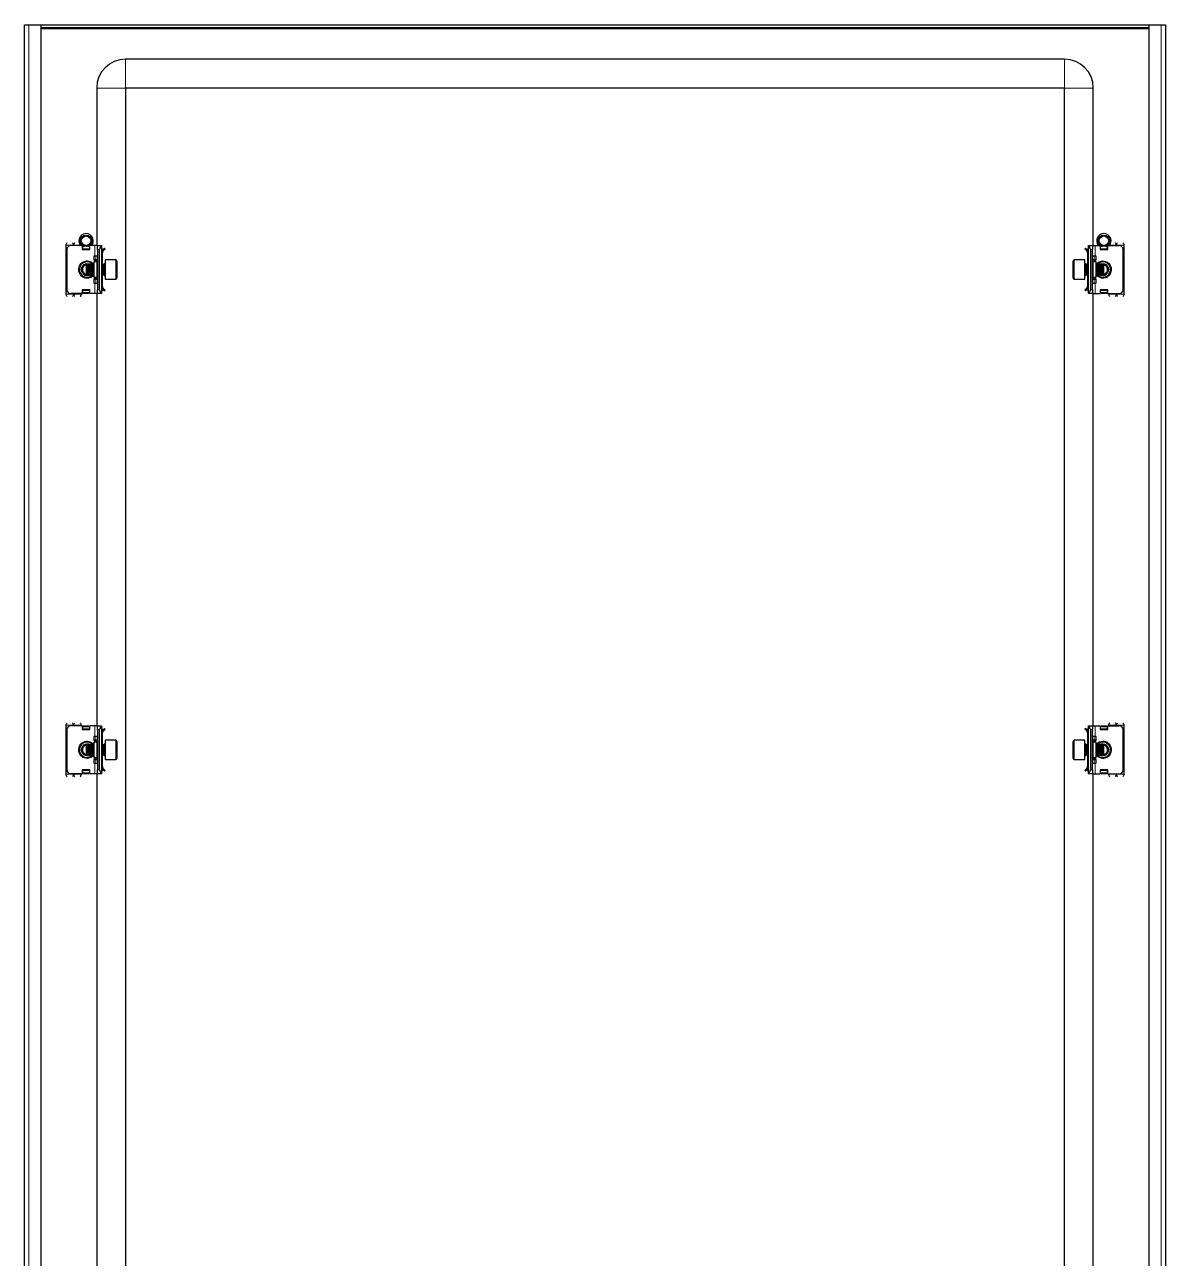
# Model space of a CAD drawing. Header units: millimetres. Extents: x -305 to 1596, y -437 to 1067.
# Drawn here: x 1002 to 1596, y 207 to 849 of the extents above; entities that cross this region are included whole.
import ezdxf

# ---------------------------------------------------------------- set-up
doc = ezdxf.new("R2010")
doc.units = ezdxf.units.MM

msp = doc.modelspace()

# ---------------------------------------------------------------- linework, layer by layer
at = {"color": 7, "linetype": 'Continuous', "lineweight": 25}
for p, q in [((1002.03, 849.23), (1004.13, 849.23)), ((1002.03, -305.77), (1002.03, 849.23)), ((1004.13, 849.23), (1010.53, 849.23)), ((1010.53, 849.23), (1010.53, -305.77)), ((1010.53, 849.23), (1587.53, 849.23)), ((1587.53, -305.77), (1587.53, 849.23)), ((1587.53, 849.23), (1593.93, 849.23)), ((1593.93, 849.23), (1596.03, 849.23)), ((1596.03, 849.23), (1596.03, -305.77)), ((1010.53, 847.73), (1587.53, 847.73)), ((1543.53, 831.23), (1054.53, 831.23)), ((1039.53, 816.23), (1039.53, 734.23)), ((1054.53, 816.23), (1054.53, -272.77)), ((1543.53, 816.23), (1054.53, 816.23)), ((1543.53, -272.77), (1543.53, 816.23)), ((1558.53, 734.23), (1558.53, 816.23)), ((1023.53, 734.48), (1023.53, 708.98)), ((1024.03, 732.23), (1024.03, 711.23)), ((1032.03, 734.23), (1026.03, 734.23)), ((1032.03, 734.23), (1032.03, 732.23)), ((1032.23, 733.44), (1032.03, 733.56)), ((1032.03, 732.23), (1036.03, 732.23)), ((1032.23, 732.23), (1032.23, 733.44)), ((1032.28, 733.85), (1032.61, 734.09)), ((1032.78, 733.85), (1032.28, 733.5)), ((1032.28, 733.5), (1032.28, 733.85)), ((1032.28, 732.58), (1032.28, 733.5)), ((1032.28, 732.23), (1032.28, 732.58)), ((1032.78, 734), (1032.78, 733.85)), ((1032.78, 733.85), (1033.19, 733.85)), ((1034.87, 733.85), (1035.28, 733.85)), ((1035.28, 733.85), (1035.28, 734)), ((1035.78, 733.5), (1035.28, 733.85)), ((1035.45, 734.09), (1035.78, 733.85)), ((1035.78, 733.85), (1035.78, 733.5)), ((1036.03, 733.56), (1035.78, 733.41)), ((1035.78, 733.5), (1035.78, 732.58)), ((1035.78, 732.58), (1035.78, 732.23)), ((1036.03, 732.23), (1036.03, 734.23)), ((1038.53, 734.23), (1036.03, 734.23)), ((1040.03, 734.23), (1038.53, 734.23)), ((1040.03, 734.23), (1042.03, 734.23)), ((1040.03, 732.23), (1040.03, 734.23)), ((1040.03, 732.23), (1040.03, 711.23)), ((1041.03, 711.23), (1041.03, 732.23)), ((1042.03, 734.23), (1042.03, 733.96)), ((1042.03, 733.96), (1042.03, 709.5)), ((1042.03, 733.14), (1042.24, 732.94)), ((1042.53, 732.23), (1042.53, 731.77)), ((1042.62, 731.89), (1043.59, 732.87)), ((1042.97, 731.54), (1043.94, 732.51)), ((1043.59, 732.87), (1043.94, 732.51)), ((1554.47, 732.87), (1554.12, 732.51)), ((1555.09, 731.54), (1554.12, 732.51)), ((1555.44, 731.89), (1554.47, 732.87)), ((1555.53, 732.23), (1555.53, 731.84)), ((1555.82, 732.94), (1556.03, 733.14)), ((1556.03, 734.23), (1558.03, 734.23)), ((1556.03, 733.96), (1556.03, 734.23)), ((1556.03, 709.5), (1556.03, 733.96)), ((1557.03, 732.23), (1557.03, 711.23)), ((1558.03, 734.23), (1558.03, 732.23)), ((1558.03, 734.23), (1559.53, 734.23)), ((1558.03, 711.23), (1558.03, 732.23)), ((1559.53, 734.23), (1562.03, 734.23)), ((1562.03, 734.23), (1562.03, 732.23)), ((1562.28, 733.41), (1562.03, 733.56)), ((1562.03, 732.23), (1566.03, 732.23)), ((1562.28, 733.85), (1562.61, 734.09)), ((1562.78, 733.85), (1562.28, 733.5)), ((1562.28, 733.5), (1562.28, 733.85)), ((1562.28, 732.58), (1562.28, 733.5)), ((1562.28, 732.23), (1562.28, 732.58)), ((1562.78, 734), (1562.78, 733.85)), ((1562.78, 733.85), (1563.19, 733.85)), ((1564.87, 733.85), (1565.28, 733.85)), ((1565.28, 733.85), (1565.28, 734)), ((1565.78, 733.5), (1565.28, 733.85)), ((1565.45, 734.09), (1565.78, 733.85)), ((1565.78, 733.85), (1565.78, 733.5)), ((1565.78, 733.5), (1565.78, 732.58)), ((1565.78, 732.58), (1565.78, 732.23)), ((1566.03, 733.56), (1565.83, 733.44)), ((1565.83, 733.44), (1565.83, 732.23)), ((1566.03, 732.23), (1566.03, 734.23)), ((1566.03, 734.23), (1572.03, 734.23)), ((1574.03, 711.23), (1574.03, 732.23)), ((1574.53, 708.98), (1574.53, 734.48)), ((1038.03, 728.73), (1038.03, 726.73)), ((1038.53, 728.73), (1038.03, 728.73)), ((1038.03, 726.98), (1039.03, 726.98)), ((1038.03, 726.73), (1039.71, 725.76)), ((1040.03, 728.73), (1038.53, 728.73)), ((1039.03, 726.98), (1039.53, 726.98)), ((1039.53, 726.98), (1039.53, 725.86)), ((1042.53, 730.48), (1042.03, 730.48)), ((1042.53, 726.98), (1042.03, 726.98)), ((1042.53, 726.98), (1042.53, 730.48)), ((1042.53, 724.73), (1042.53, 726.98)), ((1042.97, 731.54), (1042.62, 731.89)), ((1049.43, 726.73), (1044.03, 726.73)), ((1044.03, 726.73), (1044.03, 716.73)), ((1050.03, 726.13), (1050.03, 717.33)), ((1548.03, 725.8), (1548.03, 726.13)), ((1548.03, 717.33), (1548.03, 725.8)), ((1554.03, 726.73), (1548.63, 726.73)), ((1554.03, 726.35), (1554.03, 726.73)), ((1554.03, 716.73), (1554.03, 726.35)), ((1555.09, 731.54), (1555.44, 731.89)), ((1555.53, 730.48), (1556.03, 730.48)), ((1555.53, 730.48), (1555.53, 726.98)), ((1556.03, 726.98), (1555.53, 726.98)), ((1555.53, 726.98), (1555.53, 724.73)), ((1559.53, 728.73), (1558.03, 728.73)), ((1558.35, 725.76), (1560.03, 726.73)), ((1558.53, 725.86), (1558.53, 726.98)), ((1558.53, 726.98), (1559.03, 726.98)), ((1559.03, 726.98), (1560.03, 726.98)), ((1560.03, 728.73), (1559.53, 728.73)), ((1560.03, 726.73), (1560.03, 728.73)), ((1034.58, 724.73), (1034.03, 724.17)), ((1034.03, 724.17), (1034.03, 719.28)), ((1034.64, 724.73), (1034.58, 724.73)), ((1034.58, 724.73), (1034.58, 718.73)), ((1035.03, 724.17), (1034.64, 724.73)), ((1034.64, 724.73), (1034.64, 720.58)), ((1034.64, 720.58), (1034.64, 718.73)), ((1035.42, 724.73), (1035.03, 724.17)), ((1035.03, 724.17), (1035.03, 720.8)), ((1035.03, 720.8), (1035.03, 719.28)), ((1035.64, 724.73), (1035.42, 724.73)), ((1035.42, 724.73), (1035.42, 720.58)), ((1035.42, 720.58), (1035.42, 718.73)), ((1036.03, 724.17), (1035.64, 724.73)), ((1035.64, 724.73), (1035.64, 720.58)), ((1035.64, 720.58), (1035.64, 718.73)), ((1035.86, 724.42), (1036.11, 724.28)), ((1036.42, 724.73), (1036.03, 724.17)), ((1036.03, 724.17), (1036.03, 720.8)), ((1036.03, 720.8), (1036.03, 719.28)), ((1036.64, 724.73), (1036.42, 724.73)), ((1036.42, 724.73), (1036.42, 720.58)), ((1036.42, 720.58), (1036.42, 718.73)), ((1037.03, 724.17), (1036.64, 724.73)), ((1036.64, 724.73), (1036.64, 720.58)), ((1036.64, 720.58), (1036.64, 718.73)), ((1037.42, 724.73), (1037.03, 724.17)), ((1037.03, 724.17), (1037.03, 720.8)), ((1037.03, 720.8), (1037.03, 719.28)), ((1037.64, 724.73), (1037.42, 724.73)), ((1037.42, 724.73), (1037.42, 720.58)), ((1037.42, 720.58), (1037.42, 718.73)), ((1038.03, 724.17), (1037.64, 724.73)), ((1037.64, 724.73), (1037.64, 720.58)), ((1037.64, 720.58), (1037.64, 718.73)), ((1039.53, 725.73), (1038.03, 725.73)), ((1038.03, 725.73), (1038.03, 717.73)), ((1042.42, 724.73), (1042.03, 724.17)), ((1042.64, 724.73), (1042.42, 724.73)), ((1042.42, 724.73), (1042.42, 720.58)), ((1042.42, 720.58), (1042.42, 718.73)), ((1043.03, 724.17), (1042.64, 724.73)), ((1042.64, 724.73), (1042.64, 720.58)), ((1042.64, 720.58), (1042.64, 718.73)), ((1043.42, 724.73), (1043.03, 724.17)), ((1043.03, 724.17), (1043.03, 720.8)), ((1043.03, 720.8), (1043.03, 719.28)), ((1043.78, 724.73), (1043.42, 724.73)), ((1043.42, 724.73), (1043.42, 720.58)), ((1043.42, 720.58), (1043.42, 718.73)), ((1554.64, 724.73), (1554.28, 724.73)), ((1555.03, 724.17), (1554.64, 724.73)), ((1554.64, 720.58), (1554.64, 724.73)), ((1554.64, 718.73), (1554.64, 720.58)), ((1555.42, 724.73), (1555.03, 724.17)), ((1555.03, 720.8), (1555.03, 724.17)), ((1555.03, 719.28), (1555.03, 720.8)), ((1555.64, 724.73), (1555.42, 724.73)), ((1555.42, 720.58), (1555.42, 724.73)), ((1555.42, 718.73), (1555.42, 720.58)), ((1556.03, 724.17), (1555.64, 724.73)), ((1555.64, 720.58), (1555.64, 724.73)), ((1555.64, 718.73), (1555.64, 720.58)), ((1560.03, 725.73), (1558.53, 725.73)), ((1560.03, 717.73), (1560.03, 725.73)), ((1560.42, 724.73), (1560.03, 724.17)), ((1560.64, 724.73), (1560.42, 724.73)), ((1560.42, 720.58), (1560.42, 724.73)), ((1560.42, 718.73), (1560.42, 720.58)), ((1561.03, 724.17), (1560.64, 724.73)), ((1560.64, 720.58), (1560.64, 724.73)), ((1560.64, 718.73), (1560.64, 720.58)), ((1561.42, 724.73), (1561.03, 724.17)), ((1561.03, 720.8), (1561.03, 724.17)), ((1561.03, 719.28), (1561.03, 720.8)), ((1561.64, 724.73), (1561.42, 724.73)), ((1561.42, 720.58), (1561.42, 724.73)), ((1561.42, 718.73), (1561.42, 720.58)), ((1562.03, 724.17), (1561.64, 724.73)), ((1561.64, 720.58), (1561.64, 724.73)), ((1561.64, 718.73), (1561.64, 720.58)), ((1561.95, 724.28), (1562.2, 724.42)), ((1562.42, 724.73), (1562.03, 724.17)), ((1562.03, 720.8), (1562.03, 724.17)), ((1562.03, 719.28), (1562.03, 720.8)), ((1562.64, 724.73), (1562.42, 724.73)), ((1562.42, 720.58), (1562.42, 724.73)), ((1562.42, 718.73), (1562.42, 720.58)), ((1563.03, 724.17), (1562.64, 724.73)), ((1562.64, 720.58), (1562.64, 724.73)), ((1562.64, 718.73), (1562.64, 720.58)), ((1563.42, 724.73), (1563.03, 724.17)), ((1563.03, 720.8), (1563.03, 724.17)), ((1563.03, 719.28), (1563.03, 720.8)), ((1563.48, 724.73), (1563.42, 724.73)), ((1563.42, 720.58), (1563.42, 724.73)), ((1563.42, 718.73), (1563.42, 720.58)), ((1564.03, 724.17), (1563.48, 724.73)), ((1563.48, 724.5), (1563.48, 724.73)), ((1563.48, 718.73), (1563.48, 724.5)), ((1564.03, 723.99), (1564.03, 724.17)), ((1564.03, 719.28), (1564.03, 723.99)), ((1033.51, 719.17), (1034.34, 718.98)), ((1034.03, 719.28), (1034.58, 718.73)), ((1034.58, 718.73), (1034.64, 718.73)), ((1034.64, 718.73), (1035.03, 719.28)), ((1034.82, 718.99), (1035.19, 719.05)), ((1035.03, 719.28), (1035.42, 718.73)), ((1035.42, 718.73), (1035.64, 718.73)), ((1035.64, 718.73), (1036.03, 719.28)), ((1036.11, 719.18), (1035.86, 719.04)), ((1036.03, 719.28), (1036.42, 718.73)), ((1036.42, 718.73), (1036.64, 718.73)), ((1036.64, 718.73), (1037.03, 719.28)), ((1037.03, 719.28), (1037.42, 718.73)), ((1037.42, 718.73), (1037.64, 718.73)), ((1037.64, 718.73), (1038.03, 719.28)), ((1038.03, 717.73), (1039.53, 717.73)), ((1039.71, 717.7), (1038.03, 716.73)), ((1038.03, 716.73), (1038.03, 714.73)), ((1039.03, 716.48), (1038.03, 716.48)), ((1038.03, 714.73), (1038.53, 714.73)), ((1038.53, 714.73), (1040.03, 714.73)), ((1039.53, 716.48), (1039.03, 716.48)), ((1039.53, 717.6), (1039.53, 716.48)), ((1042.03, 719.28), (1042.42, 718.73)), ((1042.03, 716.48), (1042.53, 716.48)), ((1042.53, 712.98), (1042.03, 712.98)), ((1042.42, 718.73), (1042.64, 718.73)), ((1042.53, 716.48), (1042.53, 718.73)), ((1042.53, 712.98), (1042.53, 716.48)), ((1042.64, 718.73), (1043.03, 719.28)), ((1043.03, 719.28), (1043.42, 718.73)), ((1043.42, 718.73), (1043.78, 718.73)), ((1044.03, 716.73), (1049.43, 716.73)), ((1548.63, 716.73), (1554.03, 716.73)), ((1554.28, 718.73), (1554.64, 718.73)), ((1554.64, 718.73), (1555.03, 719.28)), ((1555.03, 719.28), (1555.42, 718.73)), ((1555.42, 718.73), (1555.64, 718.73)), ((1555.53, 718.73), (1555.53, 716.48)), ((1555.53, 716.48), (1555.53, 712.98)), ((1555.53, 716.48), (1556.03, 716.48)), ((1555.53, 712.98), (1556.03, 712.98)), ((1555.64, 718.73), (1556.03, 719.28)), ((1558.03, 714.73), (1559.53, 714.73)), ((1560.03, 716.73), (1558.35, 717.7)), ((1558.53, 717.73), (1560.03, 717.73)), ((1558.53, 716.48), (1558.53, 717.6)), ((1559.03, 716.48), (1558.53, 716.48)), ((1560.03, 716.48), (1559.03, 716.48)), ((1559.53, 714.73), (1560.03, 714.73)), ((1560.03, 719.28), (1560.42, 718.73)), ((1560.03, 714.73), (1560.03, 716.73)), ((1560.42, 718.73), (1560.64, 718.73)), ((1560.64, 718.73), (1561.03, 719.28)), ((1561.03, 719.28), (1561.42, 718.73)), ((1561.42, 718.73), (1561.64, 718.73)), ((1561.64, 718.73), (1562.03, 719.28)), ((1562.2, 719.04), (1561.95, 719.18)), ((1562.03, 719.28), (1562.42, 718.73)), ((1562.42, 718.73), (1562.64, 718.73)), ((1562.64, 718.73), (1563.03, 719.28)), ((1562.87, 719.05), (1563.24, 718.99)), ((1563.03, 719.28), (1563.42, 718.73)), ((1563.42, 718.73), (1563.48, 718.73)), ((1563.48, 718.73), (1564.03, 719.28)), ((1563.72, 718.98), (1564.55, 719.17)), ((1032.03, 709.23), (1026.03, 709.23)), ((1031.53, 709.23), (1031.53, 708.98)), ((1036.03, 711.23), (1032.03, 711.23)), ((1032.03, 711.23), (1032.03, 709.23)), ((1032.03, 709.35), (1032.23, 709.35)), ((1032.23, 709.35), (1032.23, 711.23)), ((1032.28, 710.88), (1032.28, 711.23)), ((1032.28, 709.96), (1032.28, 710.88)), ((1032.28, 709.96), (1032.78, 709.61)), ((1032.28, 709.61), (1032.28, 709.96)), ((1032.78, 709.25), (1032.28, 709.61)), ((1035.28, 709.61), (1032.78, 709.61)), ((1032.78, 709.61), (1032.78, 709.25)), ((1035.28, 709.25), (1032.78, 709.25)), ((1035.28, 709.61), (1035.78, 709.96)), ((1035.28, 709.25), (1035.28, 709.61)), ((1035.78, 709.61), (1035.28, 709.25)), ((1035.78, 711.23), (1035.78, 710.88)), ((1035.78, 710.88), (1035.78, 709.96)), ((1035.78, 709.96), (1035.78, 709.61)), ((1036.03, 709.23), (1036.03, 711.23)), ((1038.53, 709.23), (1036.03, 709.23)), ((1040.03, 709.23), (1038.53, 709.23)), ((1039.53, 709.23), (1039.53, 484.23)), ((1040.03, 709.23), (1040.03, 711.23)), ((1042.03, 709.23), (1040.03, 709.23)), ((1042.24, 710.52), (1042.03, 710.32)), ((1042.03, 709.5), (1042.03, 709.23)), ((1042.53, 711.23), (1042.53, 711.62)), ((1042.97, 711.92), (1042.62, 711.57)), ((1042.62, 711.57), (1043.59, 710.59)), ((1042.97, 711.92), (1043.94, 710.94)), ((1043.59, 710.59), (1043.94, 710.94)), ((1555.09, 711.92), (1554.12, 710.94)), ((1554.47, 710.59), (1554.12, 710.94)), ((1555.44, 711.57), (1554.47, 710.59)), ((1555.09, 711.92), (1555.44, 711.57)), ((1555.53, 711.23), (1555.53, 711.69)), ((1556.03, 710.32), (1555.82, 710.52)), ((1556.03, 709.23), (1556.03, 709.5)), ((1558.03, 709.23), (1556.03, 709.23)), ((1558.03, 711.23), (1558.03, 709.23)), ((1558.03, 709.23), (1559.53, 709.23)), ((1558.53, 484.23), (1558.53, 709.23)), ((1559.53, 709.23), (1562.03, 709.23)), ((1566.03, 711.23), (1562.03, 711.23)), ((1562.03, 711.23), (1562.03, 709.23)), ((1562.28, 710.88), (1562.28, 711.23)), ((1562.28, 709.96), (1562.28, 710.88)), ((1562.28, 709.96), (1562.78, 709.61)), ((1562.28, 709.61), (1562.28, 709.96)), ((1562.78, 709.25), (1562.28, 709.61)), ((1565.28, 709.61), (1562.78, 709.61)), ((1562.78, 709.61), (1562.78, 709.25)), ((1565.28, 709.25), (1562.78, 709.25)), ((1565.28, 709.61), (1565.78, 709.96)), ((1565.28, 709.25), (1565.28, 709.61)), ((1565.78, 709.61), (1565.28, 709.25)), ((1565.78, 711.23), (1565.78, 710.88)), ((1565.78, 710.88), (1565.78, 709.96)), ((1565.78, 709.96), (1565.78, 709.61)), ((1565.83, 711.23), (1565.83, 709.35)), ((1565.83, 709.35), (1566.03, 709.35)), ((1566.03, 709.23), (1566.03, 711.23)), ((1566.03, 709.23), (1572.03, 709.23)), ((1566.53, 708.98), (1566.53, 709.23)), ((1023.53, 484.48), (1023.53, 458.98)), ((1024.03, 482.23), (1024.03, 461.23)), ((1032.03, 484.23), (1026.03, 484.23)), ((1031.53, 484.48), (1031.53, 484.23)), ((1032.03, 484.23), (1032.03, 482.23)), ((1032.23, 484.11), (1032.03, 484.11)), ((1032.03, 482.23), (1036.03, 482.23)), ((1032.23, 482.23), (1032.23, 484.11)), ((1032.28, 483.85), (1032.78, 484.2)), ((1032.78, 483.85), (1032.28, 483.5)), ((1032.28, 483.5), (1032.28, 483.85)), ((1032.28, 482.58), (1032.28, 483.5)), ((1032.28, 482.23), (1032.28, 482.58)), ((1032.78, 484.2), (1032.78, 483.85)), ((1032.78, 484.2), (1035.28, 484.2)), ((1032.78, 483.85), (1035.28, 483.85)), ((1035.28, 483.85), (1035.28, 484.2)), ((1035.28, 484.2), (1035.78, 483.85)), ((1035.78, 483.5), (1035.28, 483.85)), ((1035.78, 483.85), (1035.78, 483.5)), ((1035.78, 483.5), (1035.78, 482.58)), ((1035.78, 482.58), (1035.78, 482.23)), ((1038.53, 484.23), (1036.03, 484.23)), ((1036.03, 482.23), (1036.03, 484.23)), ((1040.03, 484.23), (1038.53, 484.23)), ((1040.03, 482.23), (1040.03, 484.23)), ((1040.03, 484.23), (1042.03, 484.23)), ((1040.03, 482.23), (1040.03, 461.23)), ((1041.03, 461.23), (1041.03, 482.23)), ((1042.03, 484.23), (1042.03, 483.96)), ((1042.03, 483.96), (1042.03, 459.5)), ((1042.03, 483.14), (1042.24, 482.94)), ((1042.53, 482.23), (1042.53, 481.77)), ((1042.62, 481.89), (1043.59, 482.87)), ((1042.97, 481.54), (1042.62, 481.89)), ((1042.97, 481.54), (1043.94, 482.51)), ((1043.59, 482.87), (1043.94, 482.51)), ((1554.47, 482.87), (1554.12, 482.51)), ((1555.09, 481.54), (1554.12, 482.51)), ((1555.44, 481.89), (1554.47, 482.87)), ((1555.09, 481.54), (1555.44, 481.89)), ((1555.53, 482.23), (1555.53, 481.84)), ((1555.82, 482.94), (1556.03, 483.14)), ((1556.03, 484.23), (1558.03, 484.23)), ((1556.03, 483.96), (1556.03, 484.23)), ((1556.03, 459.5), (1556.03, 483.96)), ((1557.03, 482.23), (1557.03, 461.23)), ((1558.03, 484.23), (1558.03, 482.23)), ((1558.03, 484.23), (1559.53, 484.23)), ((1558.03, 461.23), (1558.03, 482.23)), ((1559.53, 484.23), (1562.03, 484.23)), ((1562.03, 484.23), (1562.03, 482.23)), ((1562.03, 482.23), (1566.03, 482.23)), ((1562.28, 483.85), (1562.78, 484.2)), ((1562.78, 483.85), (1562.28, 483.5)), ((1562.28, 483.5), (1562.28, 483.85)), ((1562.28, 482.58), (1562.28, 483.5)), ((1562.28, 482.23), (1562.28, 482.58)), ((1562.78, 484.2), (1562.78, 483.85)), ((1562.78, 484.2), (1565.28, 484.2)), ((1562.78, 483.85), (1565.28, 483.85)), ((1565.28, 483.85), (1565.28, 484.2)), ((1565.28, 484.2), (1565.78, 483.85)), ((1565.78, 483.5), (1565.28, 483.85)), ((1565.78, 483.85), (1565.78, 483.5)), ((1565.78, 483.5), (1565.78, 482.58)), ((1565.78, 482.58), (1565.78, 482.23)), ((1565.83, 484.11), (1565.83, 482.23)), ((1566.03, 484.11), (1565.83, 484.11)), ((1566.03, 484.23), (1572.03, 484.23)), ((1566.03, 482.23), (1566.03, 484.23)), ((1566.53, 484.23), (1566.53, 484.48)), ((1574.03, 461.23), (1574.03, 482.23)), ((1574.53, 458.98), (1574.53, 484.48)), ((1038.03, 478.73), (1038.03, 476.73)), ((1038.53, 478.73), (1038.03, 478.73)), ((1038.03, 476.98), (1039.03, 476.98)), ((1038.03, 476.73), (1039.71, 475.76)), ((1039.53, 475.73), (1038.03, 475.73)), ((1038.03, 475.73), (1038.03, 467.73)), ((1040.03, 478.73), (1038.53, 478.73)), ((1039.03, 476.98), (1039.53, 476.98)), ((1039.53, 476.98), (1039.53, 475.86)), ((1042.53, 480.48), (1042.03, 480.48)), ((1042.53, 476.98), (1042.03, 476.98)), ((1042.53, 476.98), (1042.53, 480.48)), ((1042.53, 474.73), (1042.53, 476.98)), ((1049.43, 476.73), (1044.03, 476.73)), ((1044.03, 476.73), (1044.03, 466.73)), ((1050.03, 476.13), (1050.03, 467.33)), ((1548.03, 475.8), (1548.03, 476.13)), ((1548.03, 467.33), (1548.03, 475.8)), ((1554.03, 476.73), (1548.63, 476.73)), ((1554.03, 476.35), (1554.03, 476.73)), ((1554.03, 466.73), (1554.03, 476.35)), ((1555.53, 480.48), (1556.03, 480.48)), ((1555.53, 480.48), (1555.53, 476.98)), ((1556.03, 476.98), (1555.53, 476.98)), ((1555.53, 476.98), (1555.53, 474.73)), ((1559.53, 478.73), (1558.03, 478.73)), ((1558.35, 475.76), (1560.03, 476.73)), ((1558.53, 475.86), (1558.53, 476.98)), ((1558.53, 476.98), (1559.03, 476.98)), ((1560.03, 475.73), (1558.53, 475.73)), ((1559.03, 476.98), (1560.03, 476.98)), ((1560.03, 478.73), (1559.53, 478.73)), ((1560.03, 476.73), (1560.03, 478.73)), ((1560.03, 467.73), (1560.03, 475.73)), ((1033.51, 469.17), (1034.34, 468.98)), ((1034.58, 474.73), (1034.03, 474.17)), ((1034.03, 474.17), (1034.03, 469.28)), ((1034.03, 469.28), (1034.58, 468.73)), ((1034.64, 474.73), (1034.58, 474.73)), ((1034.58, 474.73), (1034.58, 468.73)), ((1035.03, 474.17), (1034.64, 474.73)), ((1034.64, 474.73), (1034.64, 470.58)), ((1034.64, 470.58), (1034.64, 468.73)), ((1034.64, 468.73), (1035.03, 469.28)), ((1034.82, 468.99), (1035.19, 469.05)), ((1035.42, 474.73), (1035.03, 474.17)), ((1035.03, 474.17), (1035.03, 470.8)), ((1035.03, 470.8), (1035.03, 469.28)), ((1035.03, 469.28), (1035.42, 468.73)), ((1035.64, 474.73), (1035.42, 474.73)), ((1035.42, 474.73), (1035.42, 470.58)), ((1035.42, 470.58), (1035.42, 468.73)), ((1036.03, 474.17), (1035.64, 474.73)), ((1035.64, 474.73), (1035.64, 470.58)), ((1035.64, 470.58), (1035.64, 468.73)), ((1035.64, 468.73), (1036.03, 469.28)), ((1035.86, 474.42), (1036.11, 474.28)), ((1036.11, 469.18), (1035.86, 469.04)), ((1036.42, 474.73), (1036.03, 474.17)), ((1036.03, 474.17), (1036.03, 470.8)), ((1036.03, 470.8), (1036.03, 469.28)), ((1036.03, 469.28), (1036.42, 468.73)), ((1036.64, 474.73), (1036.42, 474.73)), ((1036.42, 474.73), (1036.42, 470.58)), ((1036.42, 470.58), (1036.42, 468.73)), ((1037.03, 474.17), (1036.64, 474.73)), ((1036.64, 474.73), (1036.64, 470.58)), ((1036.64, 470.58), (1036.64, 468.73)), ((1036.64, 468.73), (1037.03, 469.28)), ((1037.42, 474.73), (1037.03, 474.17)), ((1037.03, 474.17), (1037.03, 470.8)), ((1037.03, 470.8), (1037.03, 469.28)), ((1037.03, 469.28), (1037.42, 468.73)), ((1037.64, 474.73), (1037.42, 474.73)), ((1037.42, 474.73), (1037.42, 470.58)), ((1037.42, 470.58), (1037.42, 468.73)), ((1038.03, 474.17), (1037.64, 474.73)), ((1037.64, 474.73), (1037.64, 470.58)), ((1037.64, 470.58), (1037.64, 468.73)), ((1037.64, 468.73), (1038.03, 469.28)), ((1042.42, 474.73), (1042.03, 474.17)), ((1042.03, 469.28), (1042.42, 468.73)), ((1042.64, 474.73), (1042.42, 474.73)), ((1042.42, 474.73), (1042.42, 470.58)), ((1042.42, 470.58), (1042.42, 468.73)), ((1043.03, 474.17), (1042.64, 474.73)), ((1042.64, 474.73), (1042.64, 470.58)), ((1042.64, 470.58), (1042.64, 468.73)), ((1042.64, 468.73), (1043.03, 469.28)), ((1043.42, 474.73), (1043.03, 474.17)), ((1043.03, 474.17), (1043.03, 470.8)), ((1043.03, 470.8), (1043.03, 469.28)), ((1043.03, 469.28), (1043.42, 468.73)), ((1043.78, 474.73), (1043.42, 474.73)), ((1043.42, 474.73), (1043.42, 470.58)), ((1043.42, 470.58), (1043.42, 468.73)), ((1554.64, 474.73), (1554.28, 474.73)), ((1555.03, 474.17), (1554.64, 474.73)), ((1554.64, 470.58), (1554.64, 474.73)), ((1554.64, 468.73), (1554.64, 470.58)), ((1554.64, 468.73), (1555.03, 469.28)), ((1555.42, 474.73), (1555.03, 474.17)), ((1555.03, 470.8), (1555.03, 474.17)), ((1555.03, 469.28), (1555.03, 470.8)), ((1555.03, 469.28), (1555.42, 468.73)), ((1555.64, 474.73), (1555.42, 474.73)), ((1555.42, 470.58), (1555.42, 474.73)), ((1555.42, 468.73), (1555.42, 470.58)), ((1556.03, 474.17), (1555.64, 474.73)), ((1555.64, 470.58), (1555.64, 474.73)), ((1555.64, 468.73), (1555.64, 470.58)), ((1555.64, 468.73), (1556.03, 469.28)), ((1560.42, 474.73), (1560.03, 474.17)), ((1560.03, 469.28), (1560.42, 468.73)), ((1560.64, 474.73), (1560.42, 474.73)), ((1560.42, 470.58), (1560.42, 474.73)), ((1560.42, 468.73), (1560.42, 470.58)), ((1561.03, 474.17), (1560.64, 474.73)), ((1560.64, 470.58), (1560.64, 474.73)), ((1560.64, 468.73), (1560.64, 470.58)), ((1560.64, 468.73), (1561.03, 469.28)), ((1561.42, 474.73), (1561.03, 474.17)), ((1561.03, 470.8), (1561.03, 474.17)), ((1561.03, 469.28), (1561.03, 470.8)), ((1561.03, 469.28), (1561.42, 468.73)), ((1561.64, 474.73), (1561.42, 474.73)), ((1561.42, 470.58), (1561.42, 474.73)), ((1561.42, 468.73), (1561.42, 470.58)), ((1562.03, 474.17), (1561.64, 474.73)), ((1561.64, 470.58), (1561.64, 474.73)), ((1561.64, 468.73), (1561.64, 470.58)), ((1561.64, 468.73), (1562.03, 469.28)), ((1561.95, 474.28), (1562.2, 474.42)), ((1562.2, 469.04), (1561.95, 469.18)), ((1562.42, 474.73), (1562.03, 474.17)), ((1562.03, 470.8), (1562.03, 474.17)), ((1562.03, 469.28), (1562.03, 470.8)), ((1562.03, 469.28), (1562.42, 468.73)), ((1562.64, 474.73), (1562.42, 474.73)), ((1562.42, 470.58), (1562.42, 474.73)), ((1562.42, 468.73), (1562.42, 470.58)), ((1563.03, 474.17), (1562.64, 474.73)), ((1562.64, 470.58), (1562.64, 474.73)), ((1562.64, 468.73), (1562.64, 470.58)), ((1562.64, 468.73), (1563.03, 469.28)), ((1562.87, 469.05), (1563.24, 468.99)), ((1563.42, 474.73), (1563.03, 474.17)), ((1563.03, 470.8), (1563.03, 474.17)), ((1563.03, 469.28), (1563.03, 470.8)), ((1563.03, 469.28), (1563.42, 468.73)), ((1563.48, 474.73), (1563.42, 474.73)), ((1563.42, 470.58), (1563.42, 474.73)), ((1563.42, 468.73), (1563.42, 470.58)), ((1564.03, 474.17), (1563.48, 474.73)), ((1563.48, 474.5), (1563.48, 474.73)), ((1563.48, 468.73), (1563.48, 474.5)), ((1563.48, 468.73), (1564.03, 469.28)), ((1563.72, 468.98), (1564.55, 469.17)), ((1564.03, 473.99), (1564.03, 474.17)), ((1564.03, 469.28), (1564.03, 473.99)), ((1034.58, 468.73), (1034.64, 468.73)), ((1035.42, 468.73), (1035.64, 468.73)), ((1036.42, 468.73), (1036.64, 468.73)), ((1037.42, 468.73), (1037.64, 468.73)), ((1038.03, 467.73), (1039.53, 467.73)), ((1039.71, 467.7), (1038.03, 466.73)), ((1038.03, 466.73), (1038.03, 464.73)), ((1039.03, 466.48), (1038.03, 466.48)), ((1038.03, 464.73), (1038.53, 464.73)), ((1038.53, 464.73), (1040.03, 464.73)), ((1039.53, 466.48), (1039.03, 466.48)), ((1039.53, 467.6), (1039.53, 466.48)), ((1042.03, 466.48), (1042.53, 466.48)), ((1042.53, 462.98), (1042.03, 462.98)), ((1042.42, 468.73), (1042.64, 468.73)), ((1042.53, 466.48), (1042.53, 468.73)), ((1042.53, 462.98), (1042.53, 466.48)), ((1043.42, 468.73), (1043.78, 468.73)), ((1044.03, 466.73), (1049.43, 466.73)), ((1548.63, 466.73), (1554.03, 466.73)), ((1554.28, 468.73), (1554.64, 468.73)), ((1555.42, 468.73), (1555.64, 468.73)), ((1555.53, 468.73), (1555.53, 466.48)), ((1555.53, 466.48), (1555.53, 462.98)), ((1555.53, 466.48), (1556.03, 466.48)), ((1555.53, 462.98), (1556.03, 462.98)), ((1558.03, 464.73), (1559.53, 464.73)), ((1560.03, 466.73), (1558.35, 467.7)), ((1558.53, 467.73), (1560.03, 467.73)), ((1558.53, 466.48), (1558.53, 467.6)), ((1559.03, 466.48), (1558.53, 466.48)), ((1560.03, 466.48), (1559.03, 466.48)), ((1559.53, 464.73), (1560.03, 464.73)), ((1560.03, 464.73), (1560.03, 466.73)), ((1560.42, 468.73), (1560.64, 468.73)), ((1561.42, 468.73), (1561.64, 468.73)), ((1562.42, 468.73), (1562.64, 468.73)), ((1563.42, 468.73), (1563.48, 468.73)), ((1032.03, 459.23), (1026.03, 459.23)), ((1031.53, 459.23), (1031.53, 458.98)), ((1032.03, 461.23), (1032.03, 459.23)), ((1036.03, 461.23), (1032.03, 461.23)), ((1032.03, 459.35), (1032.23, 459.35)), ((1032.23, 459.35), (1032.23, 461.23)), ((1032.28, 460.88), (1032.28, 461.23)), ((1032.28, 459.96), (1032.28, 460.88)), ((1032.28, 459.96), (1032.78, 459.61)), ((1032.28, 459.61), (1032.28, 459.96)), ((1032.78, 459.25), (1032.28, 459.61)), ((1035.28, 459.61), (1032.78, 459.61)), ((1032.78, 459.61), (1032.78, 459.25)), ((1035.28, 459.25), (1032.78, 459.25)), ((1035.28, 459.61), (1035.78, 459.96)), ((1035.28, 459.25), (1035.28, 459.61)), ((1035.78, 459.61), (1035.28, 459.25)), ((1035.78, 461.23), (1035.78, 460.88)), ((1035.78, 460.88), (1035.78, 459.96)), ((1035.78, 459.96), (1035.78, 459.61)), ((1036.03, 459.23), (1036.03, 461.23)), ((1038.53, 459.23), (1036.03, 459.23)), ((1040.03, 459.23), (1038.53, 459.23)), ((1039.53, 459.23), (1039.53, 84.23)), ((1040.03, 459.23), (1040.03, 461.23)), ((1042.03, 459.23), (1040.03, 459.23)), ((1042.24, 460.52), (1042.03, 460.32)), ((1042.03, 459.5), (1042.03, 459.23)), ((1042.53, 461.23), (1042.53, 461.62)), ((1042.97, 461.92), (1042.62, 461.57)), ((1042.62, 461.57), (1043.59, 460.59)), ((1042.97, 461.92), (1043.94, 460.94)), ((1043.59, 460.59), (1043.94, 460.94)), ((1555.09, 461.92), (1554.12, 460.94)), ((1554.47, 460.59), (1554.12, 460.94)), ((1555.44, 461.57), (1554.47, 460.59)), ((1555.09, 461.92), (1555.44, 461.57)), ((1555.53, 461.23), (1555.53, 461.69)), ((1556.03, 460.32), (1555.82, 460.52)), ((1556.03, 459.23), (1556.03, 459.5)), ((1558.03, 459.23), (1556.03, 459.23)), ((1558.03, 461.23), (1558.03, 459.23)), ((1558.03, 459.23), (1559.53, 459.23)), ((1558.53, 84.23), (1558.53, 459.23)), ((1559.53, 459.23), (1562.03, 459.23)), ((1562.03, 461.23), (1562.03, 459.23)), ((1566.03, 461.23), (1562.03, 461.23)), ((1562.28, 460.88), (1562.28, 461.23)), ((1562.28, 459.96), (1562.28, 460.88)), ((1562.28, 459.61), (1562.28, 459.96)), ((1562.28, 459.96), (1562.78, 459.61)), ((1562.78, 459.25), (1562.28, 459.61)), ((1562.78, 459.61), (1562.78, 459.25)), ((1565.28, 459.61), (1562.78, 459.61)), ((1565.28, 459.25), (1562.78, 459.25)), ((1565.28, 459.61), (1565.78, 459.96)), ((1565.28, 459.25), (1565.28, 459.61)), ((1565.78, 459.61), (1565.28, 459.25)), ((1565.78, 461.23), (1565.78, 460.88)), ((1565.78, 460.88), (1565.78, 459.96)), ((1565.78, 459.96), (1565.78, 459.61)), ((1565.83, 461.23), (1565.83, 459.35)), ((1565.83, 459.35), (1566.03, 459.35)), ((1566.03, 459.23), (1566.03, 461.23)), ((1566.03, 459.23), (1572.03, 459.23)), ((1566.53, 458.98), (1566.53, 459.23))]:
    msp.add_line(p, q, dxfattribs=at)
at = {"color": 8, "linetype": 'Continuous', "lineweight": 18}
for p, q in [((1004.13, 849.23), (1004.13, -305.77)), ((1593.93, 849.23), (1593.93, -305.77)), ((1010.53, 847.13), (1587.53, 847.13)), ((1054.53, 816.23), (1054.53, 831.23)), ((1543.53, 816.23), (1543.53, 831.23)), ((1054.53, 816.23), (1039.53, 816.23)), ((1543.53, 816.23), (1558.53, 816.23)), ((1023.53, 734.48), (1027.53, 734.48)), ((1027.53, 734.48), (1031.03, 734.48)), ((1035.78, 732.58), (1032.28, 732.58)), ((1038.53, 734.23), (1038.53, 728.73)), ((1041.03, 732.23), (1040.03, 732.23)), ((1042.03, 732.73), (1042.24, 732.94)), ((1042.03, 732.23), (1042.53, 732.23)), ((1556.03, 732.23), (1555.53, 732.23)), ((1556.03, 732.73), (1555.82, 732.94)), ((1558.03, 732.23), (1557.03, 732.23)), ((1559.53, 728.73), (1559.53, 734.23)), ((1565.78, 732.58), (1562.28, 732.58)), ((1567.03, 734.48), (1570.53, 734.48)), ((1574.53, 734.48), (1570.53, 734.48)), ((1039.03, 728.73), (1039.03, 726.98)), ((1049.43, 716.73), (1049.43, 726.73)), ((1548.63, 726.73), (1548.63, 726.35)), ((1548.63, 726.35), (1548.63, 716.73)), ((1559.03, 726.98), (1559.03, 728.73)), ((1039.53, 717.73), (1039.53, 725.73)), ((1043.78, 724.5), (1043.78, 724.73)), ((1043.78, 718.73), (1043.78, 724.5)), ((1554.28, 724.73), (1554.28, 718.73)), ((1558.53, 725.73), (1558.53, 717.73)), ((1038.53, 714.73), (1038.53, 709.23)), ((1039.03, 716.48), (1039.03, 714.73)), ((1559.03, 714.73), (1559.03, 716.48)), ((1559.53, 709.23), (1559.53, 714.73)), ((1023.53, 708.98), (1027.53, 708.98)), ((1031.53, 708.98), (1027.53, 708.98)), ((1032.28, 710.88), (1035.78, 710.88)), ((1040.03, 711.23), (1041.03, 711.23)), ((1042.03, 711.23), (1042.53, 711.23)), ((1042.03, 710.73), (1042.24, 710.52)), ((1556.03, 711.23), (1555.53, 711.23)), ((1556.03, 710.73), (1555.82, 710.52)), ((1557.03, 711.23), (1558.03, 711.23)), ((1562.28, 710.88), (1565.78, 710.88)), ((1570.53, 708.98), (1566.53, 708.98)), ((1574.53, 708.98), (1570.53, 708.98)), ((1023.53, 484.48), (1027.53, 484.48)), ((1027.53, 484.48), (1031.53, 484.48)), ((1035.78, 482.58), (1032.28, 482.58)), ((1038.53, 484.23), (1038.53, 478.73)), ((1041.03, 482.23), (1040.03, 482.23)), ((1042.03, 482.73), (1042.24, 482.94)), ((1042.03, 482.23), (1042.53, 482.23)), ((1556.03, 482.23), (1555.53, 482.23)), ((1556.03, 482.73), (1555.82, 482.94)), ((1558.03, 482.23), (1557.03, 482.23)), ((1559.53, 478.73), (1559.53, 484.23)), ((1565.78, 482.58), (1562.28, 482.58)), ((1566.53, 484.48), (1570.53, 484.48)), ((1574.53, 484.48), (1570.53, 484.48)), ((1039.03, 478.73), (1039.03, 476.98)), ((1039.53, 467.73), (1039.53, 475.73)), ((1049.43, 466.73), (1049.43, 476.73)), ((1548.63, 476.73), (1548.63, 476.35)), ((1548.63, 476.35), (1548.63, 466.73)), ((1558.53, 475.73), (1558.53, 467.73)), ((1559.03, 476.98), (1559.03, 478.73)), ((1043.78, 474.5), (1043.78, 474.73)), ((1043.78, 468.73), (1043.78, 474.5)), ((1554.28, 474.73), (1554.28, 468.73)), ((1038.53, 464.73), (1038.53, 459.23)), ((1039.03, 466.48), (1039.03, 464.73)), ((1559.03, 464.73), (1559.03, 466.48)), ((1559.53, 459.23), (1559.53, 464.73)), ((1023.53, 458.98), (1027.53, 458.98)), ((1031.53, 458.98), (1027.53, 458.98)), ((1032.28, 460.88), (1035.78, 460.88)), ((1040.03, 461.23), (1041.03, 461.23)), ((1042.03, 461.23), (1042.53, 461.23)), ((1042.03, 460.73), (1042.24, 460.52)), ((1556.03, 461.23), (1555.53, 461.23)), ((1556.03, 460.73), (1555.82, 460.52)), ((1557.03, 461.23), (1558.03, 461.23)), ((1562.28, 460.88), (1565.78, 460.88)), ((1570.53, 458.98), (1566.53, 458.98)), ((1574.53, 458.98), (1570.53, 458.98))]:
    msp.add_line(p, q, dxfattribs=at)
at = {"color": 7, "linetype": 'Continuous', "lineweight": 25, "flags": 128}
for points in [[(1035.19, 724.41), (1035.06, 724.44), (1034.82, 724.47)], [(1563.24, 724.47), (1563, 724.44), (1562.87, 724.41)], [(1035.19, 474.41), (1035.06, 474.44), (1034.82, 474.47)], [(1563.24, 474.47), (1563, 474.44), (1562.87, 474.41)]]:
    msp.add_lwpolyline(points, dxfattribs=at)
at = {"color": 7, "linetype": 'Continuous', "lineweight": 25}
for centre, radius in [((1034.03, 736.73), 3), ((1034.03, 736.73), 2.5), ((1564.03, 736.73), 3), ((1564.03, 736.73), 2.5)]:
    msp.add_circle(centre, radius, dxfattribs=at)
for centre, radius, start, end in [((1054.53, 816.23), 15, 90, 180), ((1543.53, 816.23), 15, 0, 90), ((1034.03, 736.73), 3.75, 0, 221.81031), ((1564.03, 736.73), 3.75, 0, 221.81031), ((1026.03, 732.23), 2, 90, 180), ((1034.03, 736.73), 3.75, 318.18969, 0), ((1043.03, 732.23), 2, 120, 180), ((1041.53, 732.23), 1, 0, 45), ((1556.53, 732.23), 1, 135, 180), ((1555.03, 732.23), 2, 0, 60), ((1564.03, 736.73), 3.75, 318.18969, 0), ((1572.03, 732.23), 2, 0, 90), ((1039.53, 726.23), 0.5, 270, 0), ((1049.43, 726.13), 0.6, 0, 90), ((1548.63, 726.13), 0.6, 90, 180), ((1558.53, 726.23), 0.5, 180, 270), ((1034.53, 721.73), 4, 45.71765, 270), ((1034.53, 721.73), 3, 74.33161, 285.66839), ((1034.53, 721.73), 2.76, 94.01261, 248.2426), ((1034.53, 721.73), 2.45, 101.79772, 258.20228), ((1043.78, 724.98), 0.25, 270, 0), ((1554.28, 724.98), 0.25, 180, 270), ((1563.53, 721.73), 4, 90, 134.28235), ((1563.53, 721.73), 4, 225.71765, 90), ((1563.53, 721.73), 3, 254.33161, 105.66839), ((1563.53, 721.73), 2.76, 291.7574, 85.98739), ((1563.53, 721.73), 2.45, 21.7574, 78.20228), ((1563.53, 721.73), 2.45, 281.79772, 21.7574), ((1034.53, 721.73), 4, 270, 314.28235), ((1039.53, 717.23), 0.5, 0, 90), ((1043.78, 718.48), 0.25, 0, 90), ((1049.43, 717.33), 0.6, 270, 0), ((1548.63, 717.33), 0.6, 180, 270), ((1554.28, 718.48), 0.25, 90, 180), ((1558.53, 717.23), 0.5, 90, 180), ((1026.03, 711.23), 2, 180, 270), ((1043.03, 711.23), 2, 180, 240), ((1041.53, 711.23), 1, 315, 0), ((1556.53, 711.23), 1, 180, 225), ((1555.03, 711.23), 2, 300, 0), ((1572.03, 711.23), 2, 270, 0), ((1026.03, 482.23), 2, 90, 180), ((1043.03, 482.23), 2, 120, 180), ((1041.53, 482.23), 1, 0, 45), ((1556.53, 482.23), 1, 135, 180), ((1555.03, 482.23), 2, 0, 60), ((1572.03, 482.23), 2, 0, 90), ((1034.53, 471.73), 4, 45.71765, 270), ((1039.53, 476.23), 0.5, 270, 0), ((1049.43, 476.13), 0.6, 0, 90), ((1548.63, 476.13), 0.6, 90, 180), ((1558.53, 476.23), 0.5, 180, 270), ((1563.53, 471.73), 4, 90, 134.28235), ((1563.53, 471.73), 4, 225.71765, 90), ((1034.53, 471.73), 3, 74.33161, 285.66839), ((1034.53, 471.73), 2.76, 94.01261, 248.2426), ((1034.53, 471.73), 2.45, 101.79772, 258.20228), ((1034.53, 471.73), 4, 270, 314.28235), ((1043.78, 474.98), 0.25, 270, 0), ((1554.28, 474.98), 0.25, 180, 270), ((1563.53, 471.73), 3, 254.33161, 105.66839), ((1563.53, 471.73), 2.76, 291.7574, 85.98739), ((1563.53, 471.73), 2.45, 21.7574, 78.20228), ((1563.53, 471.73), 2.45, 281.79772, 21.7574), ((1039.53, 467.23), 0.5, 0, 90), ((1043.78, 468.48), 0.25, 0, 90), ((1049.43, 467.33), 0.6, 270, 0), ((1548.63, 467.33), 0.6, 180, 270), ((1554.28, 468.48), 0.25, 90, 180), ((1558.53, 467.23), 0.5, 90, 180), ((1026.03, 461.23), 2, 180, 270), ((1043.03, 461.23), 2, 180, 240), ((1041.53, 461.23), 1, 315, 0), ((1556.53, 461.23), 1, 180, 225), ((1555.03, 461.23), 2, 300, 0), ((1572.03, 461.23), 2, 270, 0)]:
    msp.add_arc(centre, radius, start, end, dxfattribs=at)
at = {"color": 8, "linetype": 'Continuous', "lineweight": 18}
for centre, start, end in [((1034.53, 721.73), 38.94244, 270), ((1563.53, 721.73), 218.94244, 90), ((1563.53, 721.73), 90, 141.05756), ((1034.53, 721.73), 270, 321.05756), ((1034.53, 471.73), 38.94244, 270), ((1563.53, 471.73), 218.94244, 90), ((1563.53, 471.73), 90, 141.05756), ((1034.53, 471.73), 270, 321.05756)]:
    msp.add_arc(centre, 4.5, start, end, dxfattribs=at)
at = {"color": 7, "linetype": 'Continuous', "lineweight": 25}
for points, knots in [([(1023.53, 734.48), (1023.63, 734.72), (1023.82, 735.21), (1024.01, 735.61), (1024.1, 735.8)], [0, 0, 0, 0, 0.502065, 1, 1, 1, 1]), ([(1026.96, 735.79), (1027.04, 735.63), (1027.21, 735.29), (1027.4, 734.8), (1027.51, 734.52), (1027.53, 734.48)], [0, 0, 0, 0, 0.415483, 0.917152, 1, 1, 1, 1]), ([(1027.53, 734.48), (1027.63, 734.72), (1027.82, 735.21), (1028.01, 735.61), (1028.1, 735.8)], [0, 0, 0, 0, 0.502065, 1, 1, 1, 1]), ([(1569.96, 735.79), (1570.04, 735.63), (1570.21, 735.29), (1570.4, 734.8), (1570.51, 734.52), (1570.53, 734.48)], [0, 0, 0, 0, 0.415483, 0.917152, 1, 1, 1, 1]), ([(1570.53, 734.48), (1570.63, 734.72), (1570.82, 735.21), (1571.01, 735.61), (1571.1, 735.8)], [0, 0, 0, 0, 0.502065, 1, 1, 1, 1]), ([(1573.96, 735.79), (1574.04, 735.63), (1574.21, 735.29), (1574.4, 734.8), (1574.51, 734.52), (1574.53, 734.48)], [0, 0, 0, 0, 0.415483, 0.917152, 1, 1, 1, 1]), ([(1042.62, 731.89), (1042.46, 731.7), (1042.16, 731.33), (1042.04, 730.8), (1042.03, 730.52), (1042.03, 730.48)], [0, 0, 0, 0, 0.461863, 0.923726, 1, 1, 1, 1]), ([(1042.97, 731.54), (1042.85, 731.39), (1042.67, 731.16), (1042.55, 730.78), (1042.54, 730.58), (1042.53, 730.48)], [0, 0, 0, 0, 0.485042, 0.738404, 1, 1, 1, 1]), ([(1555.53, 730.48), (1555.51, 730.67), (1555.48, 730.96), (1555.29, 731.31), (1555.16, 731.46), (1555.09, 731.54)], [0, 0, 0, 0, 0.485042, 0.738404, 1, 1, 1, 1]), ([(1556.03, 730.48), (1556, 730.72), (1555.95, 731.2), (1555.67, 731.66), (1555.47, 731.86), (1555.44, 731.89)], [0, 0, 0, 0, 0.4618628, 0.9237257, 1, 1, 1, 1]), ([(1042.03, 712.98), (1042.06, 712.74), (1042.11, 712.25), (1042.39, 711.8), (1042.59, 711.59), (1042.62, 711.57)], [0, 0, 0, 0, 0.4618628, 0.9237257, 1, 1, 1, 1]), ([(1042.53, 712.98), (1042.55, 712.79), (1042.58, 712.5), (1042.77, 712.15), (1042.9, 712), (1042.97, 711.92)], [0, 0, 0, 0, 0.485042, 0.738404, 1, 1, 1, 1]), ([(1555.09, 711.92), (1555.21, 712.07), (1555.39, 712.3), (1555.51, 712.68), (1555.52, 712.88), (1555.53, 712.98)], [0, 0, 0, 0, 0.4850424, 0.7384039, 1, 1, 1, 1]), ([(1555.44, 711.57), (1555.6, 711.75), (1555.9, 712.13), (1556.02, 712.66), (1556.03, 712.94), (1556.03, 712.98)], [0, 0, 0, 0, 0.461863, 0.923726, 1, 1, 1, 1]), ([(1024.1, 707.67), (1024.02, 707.82), (1023.85, 708.17), (1023.66, 708.66), (1023.55, 708.94), (1023.53, 708.98)], [0, 0, 0, 0, 0.415483, 0.917152, 1, 1, 1, 1]), ([(1027.53, 708.98), (1027.43, 708.73), (1027.24, 708.25), (1027.05, 707.85), (1026.96, 707.66)], [0, 0, 0, 0, 0.502065, 1, 1, 1, 1]), ([(1028.1, 707.67), (1028.02, 707.82), (1027.85, 708.17), (1027.66, 708.66), (1027.55, 708.94), (1027.53, 708.98)], [0, 0, 0, 0, 0.4154826, 0.9171518, 1, 1, 1, 1]), ([(1031.53, 708.98), (1031.48, 708.86), (1031.39, 708.62), (1031.24, 708.27), (1031.1, 707.94), (1031.01, 707.75), (1030.96, 707.66)], [0, 0, 0, 0, 0.247454, 0.50208, 0.749534, 1, 1, 1, 1]), ([(1567.1, 707.67), (1567.02, 707.82), (1566.85, 708.17), (1566.66, 708.66), (1566.55, 708.94), (1566.53, 708.98)], [0, 0, 0, 0, 0.415483, 0.917152, 1, 1, 1, 1]), ([(1570.53, 708.98), (1570.43, 708.73), (1570.24, 708.25), (1570.05, 707.85), (1569.96, 707.66)], [0, 0, 0, 0, 0.502065, 1, 1, 1, 1]), ([(1571.1, 707.67), (1571.02, 707.82), (1570.85, 708.17), (1570.66, 708.66), (1570.55, 708.94), (1570.53, 708.98)], [0, 0, 0, 0, 0.415483, 0.917152, 1, 1, 1, 1]), ([(1574.53, 708.98), (1574.43, 708.73), (1574.24, 708.25), (1574.05, 707.85), (1573.96, 707.66)], [0, 0, 0, 0, 0.502065, 1, 1, 1, 1]), ([(1023.53, 484.48), (1023.63, 484.72), (1023.82, 485.21), (1024.01, 485.61), (1024.1, 485.8)], [0, 0, 0, 0, 0.502065, 1, 1, 1, 1]), ([(1026.96, 485.79), (1027.04, 485.63), (1027.21, 485.29), (1027.4, 484.8), (1027.51, 484.52), (1027.53, 484.48)], [0, 0, 0, 0, 0.415483, 0.917152, 1, 1, 1, 1]), ([(1027.53, 484.48), (1027.63, 484.72), (1027.82, 485.21), (1028.01, 485.61), (1028.1, 485.8)], [0, 0, 0, 0, 0.5020654, 1, 1, 1, 1]), ([(1030.96, 485.79), (1031.04, 485.63), (1031.21, 485.29), (1031.4, 484.8), (1031.51, 484.52), (1031.53, 484.48)], [0, 0, 0, 0, 0.415483, 0.917152, 1, 1, 1, 1]), ([(1042.62, 481.89), (1042.46, 481.7), (1042.16, 481.33), (1042.04, 480.8), (1042.03, 480.52), (1042.03, 480.48)], [0, 0, 0, 0, 0.461863, 0.923726, 1, 1, 1, 1]), ([(1556.03, 480.48), (1556, 480.72), (1555.95, 481.2), (1555.67, 481.66), (1555.47, 481.86), (1555.44, 481.89)], [0, 0, 0, 0, 0.4618628, 0.9237257, 1, 1, 1, 1]), ([(1566.53, 484.48), (1566.58, 484.6), (1566.67, 484.84), (1566.82, 485.19), (1566.96, 485.52), (1567.05, 485.71), (1567.1, 485.8)], [0, 0, 0, 0, 0.247454, 0.50208, 0.749534, 1, 1, 1, 1]), ([(1569.96, 485.79), (1570.04, 485.63), (1570.21, 485.29), (1570.4, 484.8), (1570.51, 484.52), (1570.53, 484.48)], [0, 0, 0, 0, 0.415483, 0.917152, 1, 1, 1, 1]), ([(1570.53, 484.48), (1570.63, 484.72), (1570.82, 485.21), (1571.01, 485.61), (1571.1, 485.8)], [0, 0, 0, 0, 0.502065, 1, 1, 1, 1]), ([(1573.96, 485.79), (1574.04, 485.63), (1574.21, 485.29), (1574.4, 484.8), (1574.51, 484.52), (1574.53, 484.48)], [0, 0, 0, 0, 0.415483, 0.917152, 1, 1, 1, 1]), ([(1042.97, 481.54), (1042.85, 481.39), (1042.67, 481.16), (1042.55, 480.78), (1042.54, 480.58), (1042.53, 480.48)], [0, 0, 0, 0, 0.4850424, 0.7384039, 1, 1, 1, 1]), ([(1555.53, 480.48), (1555.51, 480.67), (1555.48, 480.96), (1555.29, 481.31), (1555.16, 481.46), (1555.09, 481.54)], [0, 0, 0, 0, 0.485042, 0.738404, 1, 1, 1, 1]), ([(1042.03, 462.98), (1042.06, 462.74), (1042.11, 462.25), (1042.39, 461.8), (1042.59, 461.59), (1042.62, 461.57)], [0, 0, 0, 0, 0.4618628, 0.9237257, 1, 1, 1, 1]), ([(1042.53, 462.98), (1042.55, 462.79), (1042.58, 462.5), (1042.77, 462.15), (1042.9, 462), (1042.97, 461.92)], [0, 0, 0, 0, 0.485042, 0.738404, 1, 1, 1, 1]), ([(1555.09, 461.92), (1555.21, 462.07), (1555.39, 462.3), (1555.51, 462.68), (1555.52, 462.88), (1555.53, 462.98)], [0, 0, 0, 0, 0.4850424, 0.7384039, 1, 1, 1, 1]), ([(1555.44, 461.57), (1555.6, 461.75), (1555.9, 462.13), (1556.02, 462.66), (1556.03, 462.94), (1556.03, 462.98)], [0, 0, 0, 0, 0.461863, 0.923726, 1, 1, 1, 1]), ([(1024.1, 457.67), (1024.02, 457.82), (1023.85, 458.17), (1023.66, 458.66), (1023.55, 458.94), (1023.53, 458.98)], [0, 0, 0, 0, 0.415483, 0.917152, 1, 1, 1, 1]), ([(1027.53, 458.98), (1027.43, 458.73), (1027.24, 458.25), (1027.05, 457.85), (1026.96, 457.66)], [0, 0, 0, 0, 0.502065, 1, 1, 1, 1]), ([(1028.1, 457.67), (1028.02, 457.82), (1027.85, 458.17), (1027.66, 458.66), (1027.55, 458.94), (1027.53, 458.98)], [0, 0, 0, 0, 0.415483, 0.917152, 1, 1, 1, 1]), ([(1031.53, 458.98), (1031.48, 458.86), (1031.39, 458.62), (1031.24, 458.27), (1031.1, 457.94), (1031.01, 457.75), (1030.96, 457.66)], [0, 0, 0, 0, 0.247454, 0.50208, 0.749534, 1, 1, 1, 1]), ([(1567.1, 457.67), (1567.02, 457.82), (1566.85, 458.17), (1566.66, 458.66), (1566.55, 458.94), (1566.53, 458.98)], [0, 0, 0, 0, 0.415483, 0.917152, 1, 1, 1, 1]), ([(1570.53, 458.98), (1570.43, 458.73), (1570.24, 458.25), (1570.05, 457.85), (1569.96, 457.66)], [0, 0, 0, 0, 0.502065, 1, 1, 1, 1]), ([(1571.1, 457.67), (1571.02, 457.82), (1570.85, 458.17), (1570.66, 458.66), (1570.55, 458.94), (1570.53, 458.98)], [0, 0, 0, 0, 0.415483, 0.917152, 1, 1, 1, 1]), ([(1574.53, 458.98), (1574.43, 458.73), (1574.24, 458.25), (1574.05, 457.85), (1573.96, 457.66)], [0, 0, 0, 0, 0.5020654, 1, 1, 1, 1])]:
    msp.add_open_spline(points, degree=3, knots=knots, dxfattribs=at)

doc.saveas('drawing.dxf')
